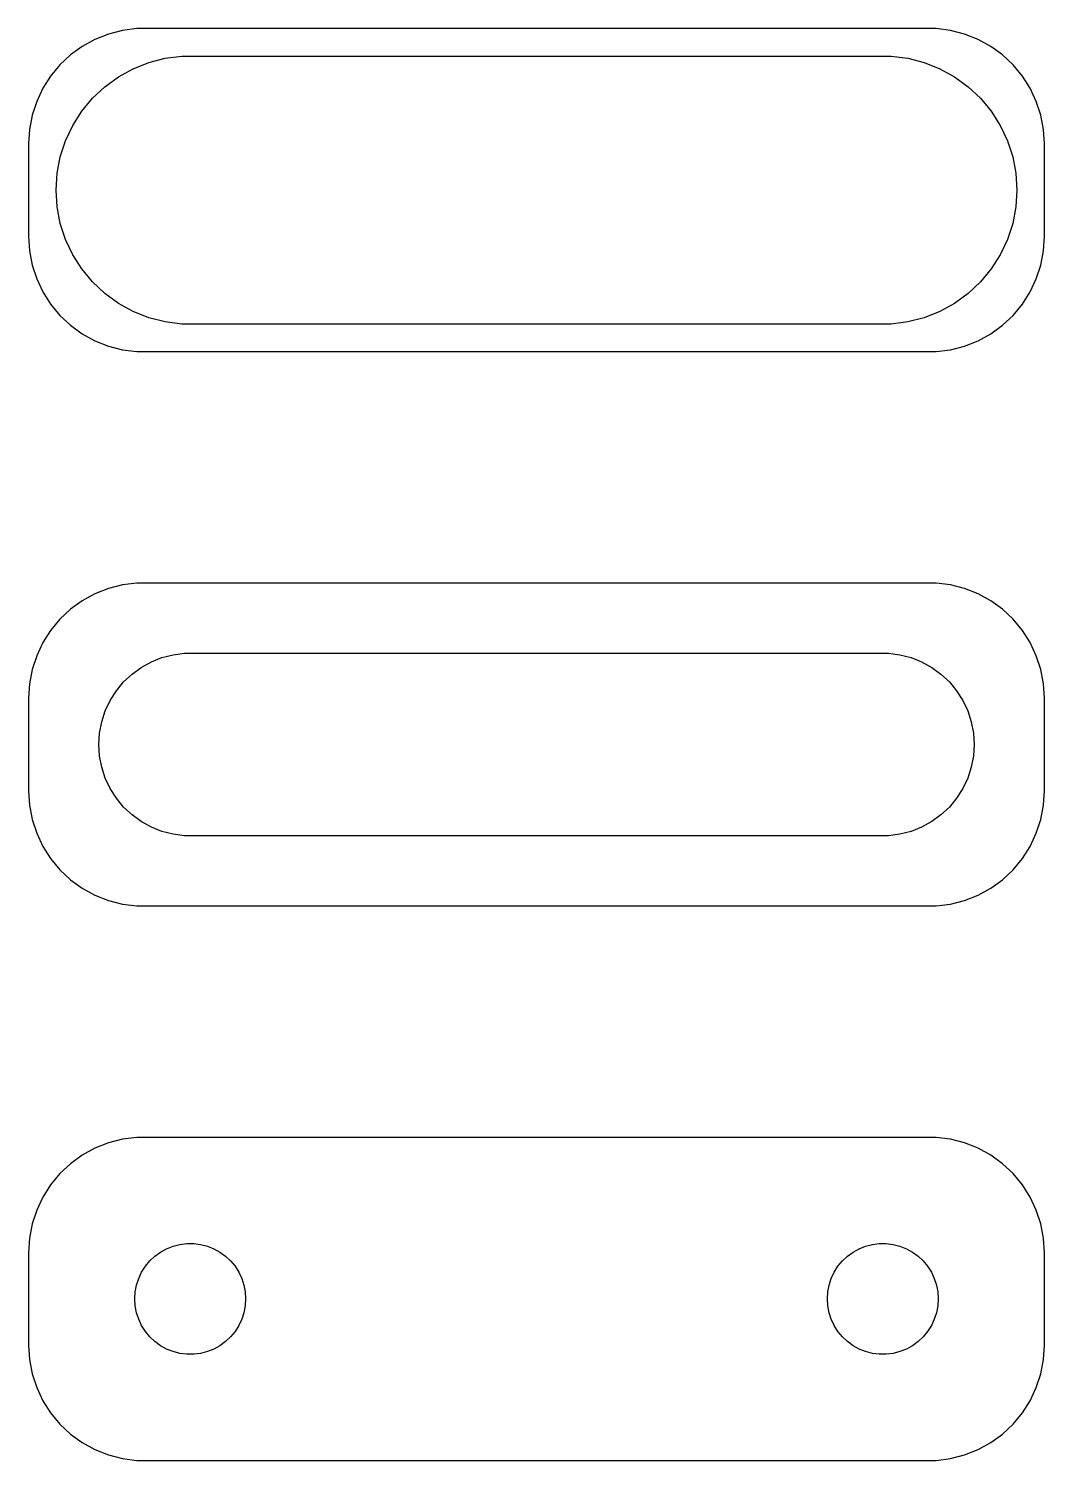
# Model space of a CAD drawing. Header units: metres. Extents: x -22 to 22, y 65 to 127.
import ezdxf

# ---------------------------------------------------------------- set-up
doc = ezdxf.new("R2010")
doc.units = ezdxf.units.M

msp = doc.modelspace()

# ---------------------------------------------------------------- linework, layer by layer
for p, q in [((-19.1289, 126.524), (-19.6791, 126.222)), ((-18.5451, 126.755), (-19.1289, 126.524)), ((-17.9369, 126.911), (-18.5451, 126.755)), ((-17.3139, 126.99), (-17.9369, 126.911)), ((17.3139, 126.99), (-17.3139, 126.99)), ((17.9369, 126.911), (17.3139, 126.99)), ((18.5451, 126.755), (17.9369, 126.911)), ((19.1289, 126.524), (18.5451, 126.755)), ((19.6791, 126.222), (19.1289, 126.524)), ((-20.1871, 125.853), (-20.6448, 125.423)), ((-19.6791, 126.222), (-20.1871, 125.853)), ((20.1871, 125.853), (19.6791, 126.222)), ((20.6448, 125.423), (20.1871, 125.853)), ((-20.6448, 125.423), (-21.0451, 124.939)), ((-18.1126, 124.905), (-17.4733, 125.256)), ((-17.4733, 125.256), (-16.7951, 125.525)), ((-16.7951, 125.525), (-16.0885, 125.706)), ((-16.0885, 125.706), (-15.3647, 125.797)), ((-15.3647, 125.797), (15.3647, 125.797)), ((15.3647, 125.797), (16.0885, 125.706)), ((16.0885, 125.706), (16.7951, 125.525)), ((16.7951, 125.525), (17.4733, 125.256)), ((17.4733, 125.256), (18.1126, 124.905)), ((21.0451, 124.939), (20.6448, 125.423)), ((-21.0451, 124.939), (-21.3815, 124.409)), ((-18.7028, 124.476), (-18.1126, 124.905)), ((18.1126, 124.905), (18.7028, 124.476)), ((21.3815, 124.409), (21.0451, 124.939)), ((-21.3815, 124.409), (-21.6489, 123.841)), ((-19.6995, 123.414), (-19.2345, 123.976)), ((-19.2345, 123.976), (-18.7028, 124.476)), ((18.7028, 124.476), (19.2345, 123.976)), ((19.2345, 123.976), (19.6995, 123.414)), ((21.6489, 123.841), (21.3815, 124.409)), ((-21.6489, 123.841), (-21.8429, 123.243)), ((-20.0904, 122.798), (-19.6995, 123.414)), ((19.6995, 123.414), (20.0904, 122.798)), ((21.8429, 123.243), (21.6489, 123.841)), ((-21.8429, 123.243), (-21.9606, 122.627)), ((-20.401, 122.138), (-20.0904, 122.798)), ((20.0904, 122.798), (20.401, 122.138)), ((21.9606, 122.627), (21.8429, 123.243)), ((-21.9606, 122.627), (-22, 122)), ((-20.6264, 121.445), (-20.401, 122.138)), ((20.401, 122.138), (20.6264, 121.445)), ((22, 122), (21.9606, 122.627)), ((-22, 122), (-22, 118)), ((22, 118), (22, 122)), ((-20.7631, 120.728), (-20.6264, 121.445)), ((20.6264, 121.445), (20.7631, 120.728)), ((-20.8089, 120), (-20.7631, 120.728)), ((20.7631, 120.728), (20.8089, 120)), ((-20.7631, 119.272), (-20.8089, 120)), ((20.8089, 120), (20.7631, 119.272)), ((-20.6264, 118.555), (-20.7631, 119.272)), ((20.7631, 119.272), (20.6264, 118.555)), ((-20.401, 117.862), (-20.6264, 118.555)), ((20.6264, 118.555), (20.401, 117.862)), ((-22, 118), (-21.9606, 117.373)), ((-20.0904, 117.202), (-20.401, 117.862)), ((20.401, 117.862), (20.0904, 117.202)), ((21.9606, 117.373), (22, 118)), ((-21.9606, 117.373), (-21.8429, 116.757)), ((-19.6995, 116.586), (-20.0904, 117.202)), ((20.0904, 117.202), (19.6995, 116.586)), ((21.8429, 116.757), (21.9606, 117.373)), ((-21.8429, 116.757), (-21.6489, 116.159)), ((-19.2345, 116.024), (-19.6995, 116.586)), ((19.6995, 116.586), (19.2345, 116.024)), ((21.6489, 116.159), (21.8429, 116.757)), ((-21.6489, 116.159), (-21.3815, 115.591)), ((-18.7028, 115.524), (-19.2345, 116.024)), ((19.2345, 116.024), (18.7028, 115.524)), ((21.3815, 115.591), (21.6489, 116.159)), ((-21.3815, 115.591), (-21.0451, 115.061)), ((-18.1126, 115.095), (-18.7028, 115.524)), ((18.7028, 115.524), (18.1126, 115.095)), ((21.0451, 115.061), (21.3815, 115.591)), ((-21.0451, 115.061), (-20.6448, 114.577)), ((-17.4733, 114.744), (-18.1126, 115.095)), ((-16.7951, 114.475), (-17.4733, 114.744)), ((17.4733, 114.744), (16.7951, 114.475)), ((18.1126, 115.095), (17.4733, 114.744)), ((20.6448, 114.577), (21.0451, 115.061)), ((-20.6448, 114.577), (-20.1871, 114.147)), ((-20.1871, 114.147), (-19.6791, 113.778)), ((-16.0885, 114.294), (-16.7951, 114.475)), ((-15.3647, 114.203), (-16.0885, 114.294)), ((15.3647, 114.203), (-15.3647, 114.203)), ((16.0885, 114.294), (15.3647, 114.203)), ((16.7951, 114.475), (16.0885, 114.294)), ((19.6791, 113.778), (20.1871, 114.147)), ((20.1871, 114.147), (20.6448, 114.577)), ((-19.6791, 113.778), (-19.1289, 113.476)), ((-19.1289, 113.476), (-18.5451, 113.245)), ((18.5451, 113.245), (19.1289, 113.476)), ((19.1289, 113.476), (19.6791, 113.778)), ((-18.5451, 113.245), (-17.9369, 113.089)), ((-17.9369, 113.089), (-17.3139, 113.01)), ((-17.3139, 113.01), (17.3139, 113.01)), ((17.3139, 113.01), (17.9369, 113.089)), ((17.9369, 113.089), (18.5451, 113.245)), ((-17.9369, 102.911), (-18.5451, 102.755)), ((-17.3139, 102.99), (-17.9369, 102.911)), ((17.3139, 102.99), (-17.3139, 102.99)), ((17.9369, 102.911), (17.3139, 102.99)), ((18.5451, 102.755), (17.9369, 102.911)), ((-19.1289, 102.524), (-19.6791, 102.222)), ((-18.5451, 102.755), (-19.1289, 102.524)), ((19.1289, 102.524), (18.5451, 102.755)), ((19.6791, 102.222), (19.1289, 102.524)), ((-20.1871, 101.853), (-20.6448, 101.423)), ((-19.6791, 102.222), (-20.1871, 101.853)), ((20.1871, 101.853), (19.6791, 102.222)), ((20.6448, 101.423), (20.1871, 101.853)), ((-20.6448, 101.423), (-21.0451, 100.939)), ((21.0451, 100.939), (20.6448, 101.423)), ((-21.3815, 100.409), (-21.6489, 99.8406)), ((-21.0451, 100.939), (-21.3815, 100.409)), ((21.3815, 100.409), (21.0451, 100.939)), ((21.6489, 99.8406), (21.3815, 100.409)), ((-21.6489, 99.8406), (-21.8429, 99.2434)), ((-16.2224, 99.762), (-15.7412, 99.8855)), ((-15.7412, 99.8855), (-15.2484, 99.9478)), ((-15.2484, 99.9478), (15.2484, 99.9478)), ((15.2484, 99.9478), (15.7412, 99.8855)), ((15.7412, 99.8855), (16.2224, 99.762)), ((21.8429, 99.2434), (21.6489, 99.8406)), ((-21.8429, 99.2434), (-21.9606, 98.6267)), ((-17.5214, 99.0478), (-17.1195, 99.3398)), ((-17.1195, 99.3398), (-16.6842, 99.5791)), ((-16.6842, 99.5791), (-16.2224, 99.762)), ((16.2224, 99.762), (16.6842, 99.5791)), ((16.6842, 99.5791), (17.1195, 99.3398)), ((17.1195, 99.3398), (17.5214, 99.0478)), ((21.9606, 98.6267), (21.8429, 99.2434)), ((-21.9606, 98.6267), (-22, 98)), ((-18.2001, 98.325), (-17.8835, 98.7078)), ((-17.8835, 98.7078), (-17.5214, 99.0478)), ((17.5214, 99.0478), (17.8835, 98.7078)), ((17.8835, 98.7078), (18.2001, 98.325)), ((22, 98), (21.9606, 98.6267)), ((-22, 98), (-22, 94)), ((-18.4663, 97.9056), (-18.2001, 98.325)), ((18.2001, 98.325), (18.4663, 97.9056)), ((22, 94), (22, 98)), ((-18.8313, 96.9837), (-18.6778, 97.4561)), ((-18.6778, 97.4561), (-18.4663, 97.9056)), ((18.4663, 97.9056), (18.6778, 97.4561)), ((18.6778, 97.4561), (18.8313, 96.9837)), ((-18.9244, 96.4958), (-18.8313, 96.9837)), ((18.8313, 96.9837), (18.9244, 96.4958)), ((-18.9556, 96), (-18.9244, 96.4958)), ((18.9244, 96.4958), (18.9556, 96)), ((-18.9244, 95.5042), (-18.9556, 96)), ((-18.8313, 95.0163), (-18.9244, 95.5042)), ((18.9244, 95.5042), (18.8313, 95.0163)), ((18.9556, 96), (18.9244, 95.5042)), ((-18.6778, 94.5439), (-18.8313, 95.0163)), ((18.8313, 95.0163), (18.6778, 94.5439)), ((-18.4663, 94.0944), (-18.6778, 94.5439)), ((18.6778, 94.5439), (18.4663, 94.0944)), ((-22, 94), (-21.9606, 93.3733)), ((-18.2001, 93.675), (-18.4663, 94.0944)), ((-17.8835, 93.2922), (-18.2001, 93.675)), ((18.2001, 93.675), (17.8835, 93.2922)), ((18.4663, 94.0944), (18.2001, 93.675)), ((21.9606, 93.3733), (22, 94)), ((-21.9606, 93.3733), (-21.8429, 92.7566)), ((-17.5214, 92.9522), (-17.8835, 93.2922)), ((17.8835, 93.2922), (17.5214, 92.9522)), ((21.8429, 92.7566), (21.9606, 93.3733)), ((-21.8429, 92.7566), (-21.6489, 92.1594)), ((-17.1195, 92.6602), (-17.5214, 92.9522)), ((-16.6842, 92.4209), (-17.1195, 92.6602)), ((-16.2224, 92.238), (-16.6842, 92.4209)), ((16.6842, 92.4209), (16.2224, 92.238)), ((17.1195, 92.6602), (16.6842, 92.4209)), ((17.5214, 92.9522), (17.1195, 92.6602)), ((21.6489, 92.1594), (21.8429, 92.7566)), ((-21.6489, 92.1594), (-21.3815, 91.5912)), ((-15.7412, 92.1145), (-16.2224, 92.238)), ((-15.2484, 92.0522), (-15.7412, 92.1145)), ((15.2484, 92.0522), (-15.2484, 92.0522)), ((15.7412, 92.1145), (15.2484, 92.0522)), ((16.2224, 92.238), (15.7412, 92.1145)), ((21.3815, 91.5912), (21.6489, 92.1594)), ((-21.3815, 91.5912), (-21.0451, 91.0611)), ((21.0451, 91.0611), (21.3815, 91.5912)), ((-21.0451, 91.0611), (-20.6448, 90.5773)), ((-20.6448, 90.5773), (-20.1871, 90.1474)), ((20.1871, 90.1474), (20.6448, 90.5773)), ((20.6448, 90.5773), (21.0451, 91.0611)), ((-20.1871, 90.1474), (-19.6791, 89.7784)), ((19.6791, 89.7784), (20.1871, 90.1474)), ((-19.6791, 89.7784), (-19.1289, 89.4759)), ((-19.1289, 89.4759), (-18.5451, 89.2447)), ((18.5451, 89.2447), (19.1289, 89.4759)), ((19.1289, 89.4759), (19.6791, 89.7784)), ((-18.5451, 89.2447), (-17.9369, 89.0886)), ((-17.9369, 89.0886), (-17.3139, 89.0099)), ((-17.3139, 89.0099), (17.3139, 89.0099)), ((17.3139, 89.0099), (17.9369, 89.0886)), ((17.9369, 89.0886), (18.5451, 89.2447)), ((-18.5451, 78.7553), (-19.1289, 78.5241)), ((-17.9369, 78.9114), (-18.5451, 78.7553)), ((-17.3139, 78.9901), (-17.9369, 78.9114)), ((17.3139, 78.9901), (-17.3139, 78.9901)), ((17.9369, 78.9114), (17.3139, 78.9901)), ((18.5451, 78.7553), (17.9369, 78.9114)), ((19.1289, 78.5241), (18.5451, 78.7553)), ((-19.6791, 78.2216), (-20.1871, 77.8526)), ((-19.1289, 78.5241), (-19.6791, 78.2216)), ((19.6791, 78.2216), (19.1289, 78.5241)), ((20.1871, 77.8526), (19.6791, 78.2216)), ((-20.1871, 77.8526), (-20.6448, 77.4227)), ((20.6448, 77.4227), (20.1871, 77.8526)), ((-21.0451, 76.9389), (-21.3815, 76.4088)), ((-20.6448, 77.4227), (-21.0451, 76.9389)), ((21.0451, 76.9389), (20.6448, 77.4227)), ((21.3815, 76.4088), (21.0451, 76.9389)), ((-21.3815, 76.4088), (-21.6489, 75.8406)), ((21.6489, 75.8406), (21.3815, 76.4088)), ((-21.6489, 75.8406), (-21.8429, 75.2434)), ((21.8429, 75.2434), (21.6489, 75.8406)), ((-21.8429, 75.2434), (-21.9606, 74.6267)), ((21.9606, 74.6267), (21.8429, 75.2434)), ((-21.9606, 74.6267), (-22, 74)), ((-15.4497, 74.3575), (-15.1507, 74.3953)), ((-15.1507, 74.3953), (-14.8493, 74.3953)), ((-14.8493, 74.3953), (-14.5503, 74.3575)), ((14.5503, 74.3575), (14.8493, 74.3953)), ((14.8493, 74.3953), (15.1507, 74.3953)), ((15.1507, 74.3953), (15.4497, 74.3575)), ((22, 74), (21.9606, 74.6267)), ((-22, 74), (-22, 70)), ((-16.7495, 73.6429), (-16.5298, 73.8492)), ((-16.5298, 73.8492), (-16.286, 74.0264)), ((-16.286, 74.0264), (-16.0219, 74.1716)), ((-16.0219, 74.1716), (-15.7416, 74.2825)), ((-15.7416, 74.2825), (-15.4497, 74.3575)), ((-14.5503, 74.3575), (-14.2583, 74.2825)), ((-14.2583, 74.2825), (-13.9781, 74.1716)), ((-13.9781, 74.1716), (-13.714, 74.0264)), ((-13.714, 74.0264), (-13.4702, 73.8492)), ((-13.4702, 73.8492), (-13.2505, 73.6429)), ((13.2505, 73.6429), (13.4702, 73.8492)), ((13.4702, 73.8492), (13.714, 74.0264)), ((13.714, 74.0264), (13.9781, 74.1716)), ((13.9781, 74.1716), (14.2583, 74.2825)), ((14.2583, 74.2825), (14.5503, 74.3575)), ((15.4497, 74.3575), (15.7416, 74.2825)), ((15.7416, 74.2825), (16.0219, 74.1716)), ((16.0219, 74.1716), (16.286, 74.0264)), ((16.286, 74.0264), (16.5298, 73.8492)), ((16.5298, 73.8492), (16.7495, 73.6429)), ((22, 70), (22, 74)), ((-17.2315, 72.8835), (-17.1031, 73.1562)), ((-17.1031, 73.1562), (-16.9416, 73.4107)), ((-16.9416, 73.4107), (-16.7495, 73.6429)), ((-13.2505, 73.6429), (-13.0583, 73.4107)), ((-13.0583, 73.4107), (-12.8969, 73.1562)), ((-12.8969, 73.1562), (-12.7685, 72.8835)), ((12.7685, 72.8835), (12.8969, 73.1562)), ((12.8969, 73.1562), (13.0583, 73.4107)), ((13.0583, 73.4107), (13.2505, 73.6429)), ((16.7495, 73.6429), (16.9416, 73.4107)), ((16.9416, 73.4107), (17.1031, 73.1562)), ((17.1031, 73.1562), (17.2315, 72.8835)), ((-17.3811, 72.3008), (-17.3246, 72.5968)), ((-17.3246, 72.5968), (-17.2315, 72.8835)), ((-12.7685, 72.8835), (-12.6754, 72.5968)), ((-12.6754, 72.5968), (-12.6189, 72.3008)), ((12.6189, 72.3008), (12.6754, 72.5968)), ((12.6754, 72.5968), (12.7685, 72.8835)), ((17.2315, 72.8835), (17.3246, 72.5968)), ((17.3246, 72.5968), (17.3811, 72.3008)), ((-17.4, 72), (-17.3811, 72.3008)), ((-17.3811, 71.6992), (-17.4, 72)), ((-12.6189, 72.3008), (-12.6, 72)), ((-12.6, 72), (-12.6189, 71.6992)), ((12.6, 72), (12.6189, 72.3008)), ((12.6189, 71.6992), (12.6, 72)), ((17.3811, 72.3008), (17.4, 72)), ((17.4, 72), (17.3811, 71.6992)), ((-17.3246, 71.4032), (-17.3811, 71.6992)), ((-17.2315, 71.1165), (-17.3246, 71.4032)), ((-12.6754, 71.4032), (-12.7685, 71.1165)), ((-12.6189, 71.6992), (-12.6754, 71.4032)), ((12.6754, 71.4032), (12.6189, 71.6992)), ((12.7685, 71.1165), (12.6754, 71.4032)), ((17.3246, 71.4032), (17.2315, 71.1165)), ((17.3811, 71.6992), (17.3246, 71.4032)), ((-17.1031, 70.8438), (-17.2315, 71.1165)), ((-16.9416, 70.5893), (-17.1031, 70.8438)), ((-12.8969, 70.8438), (-13.0583, 70.5893)), ((-12.7685, 71.1165), (-12.8969, 70.8438)), ((12.8969, 70.8438), (12.7685, 71.1165)), ((13.0583, 70.5893), (12.8969, 70.8438)), ((17.1031, 70.8438), (16.9416, 70.5893)), ((17.2315, 71.1165), (17.1031, 70.8438)), ((-16.7495, 70.3571), (-16.9416, 70.5893)), ((-16.5298, 70.1508), (-16.7495, 70.3571)), ((-16.286, 69.9736), (-16.5298, 70.1508)), ((-13.4702, 70.1508), (-13.714, 69.9736)), ((-13.2505, 70.3571), (-13.4702, 70.1508)), ((-13.0583, 70.5893), (-13.2505, 70.3571)), ((13.2505, 70.3571), (13.0583, 70.5893)), ((13.4702, 70.1508), (13.2505, 70.3571)), ((13.714, 69.9736), (13.4702, 70.1508)), ((16.5298, 70.1508), (16.286, 69.9736)), ((16.7495, 70.3571), (16.5298, 70.1508)), ((16.9416, 70.5893), (16.7495, 70.3571)), ((-22, 70), (-21.9606, 69.3733)), ((-16.0219, 69.8284), (-16.286, 69.9736)), ((-15.7416, 69.7175), (-16.0219, 69.8284)), ((-15.4497, 69.6425), (-15.7416, 69.7175)), ((-15.1507, 69.6047), (-15.4497, 69.6425)), ((-14.8493, 69.6047), (-15.1507, 69.6047)), ((-14.5503, 69.6425), (-14.8493, 69.6047)), ((-14.2583, 69.7175), (-14.5503, 69.6425)), ((-13.9781, 69.8284), (-14.2583, 69.7175)), ((-13.714, 69.9736), (-13.9781, 69.8284)), ((13.9781, 69.8284), (13.714, 69.9736)), ((14.2583, 69.7175), (13.9781, 69.8284)), ((14.5503, 69.6425), (14.2583, 69.7175)), ((14.8493, 69.6047), (14.5503, 69.6425)), ((15.1507, 69.6047), (14.8493, 69.6047)), ((15.4497, 69.6425), (15.1507, 69.6047)), ((15.7416, 69.7175), (15.4497, 69.6425)), ((16.0219, 69.8284), (15.7416, 69.7175)), ((16.286, 69.9736), (16.0219, 69.8284)), ((21.9606, 69.3733), (22, 70)), ((-21.9606, 69.3733), (-21.8429, 68.7566)), ((21.8429, 68.7566), (21.9606, 69.3733)), ((-21.8429, 68.7566), (-21.6489, 68.1594)), ((21.6489, 68.1594), (21.8429, 68.7566)), ((-21.6489, 68.1594), (-21.3815, 67.5912)), ((-21.3815, 67.5912), (-21.0451, 67.0611)), ((21.0451, 67.0611), (21.3815, 67.5912)), ((21.3815, 67.5912), (21.6489, 68.1594)), ((-21.0451, 67.0611), (-20.6448, 66.5773)), ((20.6448, 66.5773), (21.0451, 67.0611)), ((-20.6448, 66.5773), (-20.1871, 66.1474)), ((20.1871, 66.1474), (20.6448, 66.5773)), ((-20.1871, 66.1474), (-19.6791, 65.7784)), ((-19.6791, 65.7784), (-19.1289, 65.4759)), ((19.1289, 65.4759), (19.6791, 65.7784)), ((19.6791, 65.7784), (20.1871, 66.1474)), ((-19.1289, 65.4759), (-18.5451, 65.2447)), ((-18.5451, 65.2447), (-17.9369, 65.0886)), ((-17.9369, 65.0886), (-17.3139, 65.0099)), ((17.3139, 65.0099), (17.9369, 65.0886)), ((17.9369, 65.0886), (18.5451, 65.2447)), ((18.5451, 65.2447), (19.1289, 65.4759)), ((-17.3139, 65.0099), (17.3139, 65.0099))]:
    msp.add_line(p, q)

doc.saveas('drawing.dxf')
